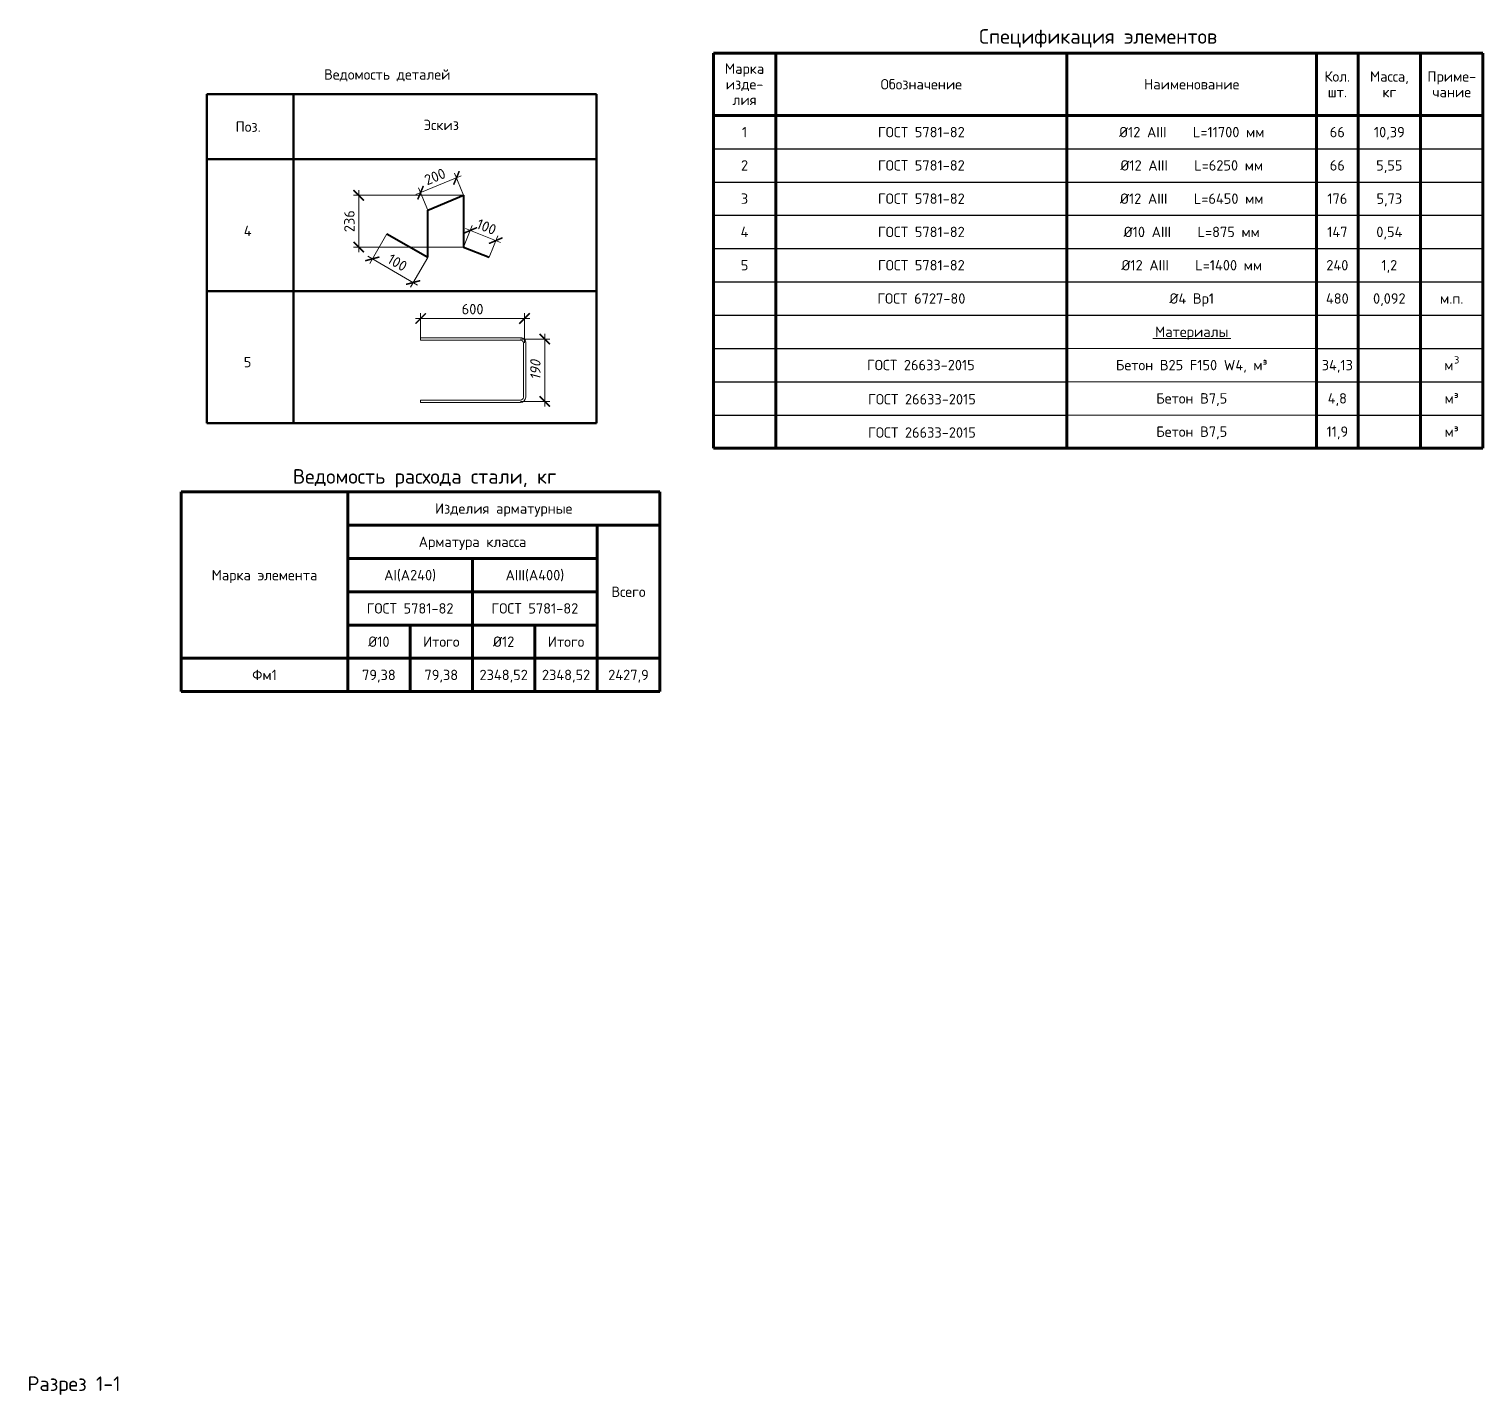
# Model space of a CAD drawing. Header units: millimetres. Extents: x 5081202 to 5184016, y -1127120 to -1055105.
# Drawn here: x 5149066 to 5184016, y -1087934 to -1055105 of the extents above; entities that cross this region are included whole.
import ezdxf
from ezdxf.enums import TextEntityAlignment as Align

# ---------------------------------------------------------------- set-up
doc = ezdxf.new("R2010")
doc.units = ezdxf.units.MM
doc.layers.get('Defpoints').update_dxf_attribs({"color": 3})
for name, color, linetype, lineweight in [('металл', 7, 'Continuous', 40), ('основная', 7, 'Continuous', 50), ('РАЗМЕР', 7, 'Continuous', 18), ('СПДС_РАЗМЕРЫ', 7, 'Continuous', 18), ('СПДС_ТАБЛИЦЫ', 7, 'Continuous', 25), ('текст', 7, 'Continuous', 20), ('тонкая', 7, 'Continuous', 20)]:
    doc.layers.add(name, color=color, linetype=linetype, lineweight=lineweight)
doc.styles.add('ВНИПИТЕКСТ', font='isocpeui.ttf')
doc.styles.add('ГОСТ 2.304', font='isocpeur.ttf')
doc.dimstyles.new('СПДС$0', dxfattribs={"dimscale": 100, "dimtxt": 2.5, "dimasz": 2.5, "dimexe": 1.25, "dimexo": 0.004, "dimgap": 1, "dimtad": 1, "dimdec": 0, "dimtxsty": 'ВНИПИТЕКСТ', "dimblk": 'ARCHTICK', "dimcen": 0, "dimdle": 1.25, "dimclrd": 256, "dimclre": 256, "dimclrt": 256, "dimadec": 0, "dimazin": 2, "dimtfac": 1, "dimtdec": 0, "dimtmove": 1, "dimatfit": 3, "dimldrblk": 'NONE', "dimfxl": 1, "dimlwd": -1, "dimlwe": -1, "dimarcsym": 0})

# ---------------------------------------------------------------- blocks, each defined once
blk = doc.blocks.new('_ArchTick')
at = {"color": 0, "linetype": 'ByBlock', "const_width": 0.15}
blk.add_lwpolyline([(-0.5, -0.5), (0.5, 0.5)], dxfattribs=at)
blk = doc.blocks.new('*D1')
at = {"layer": 'Defpoints', "color": 0, "transparency": 16777216}
for p in [(5157668, -1060022), (5158649, -1060590), (5158298, -1061196)]:
    blk.add_point(p, dxfattribs=at)
at = {"layer": 'СПДС_РАЗМЕРЫ', "transparency": 16777216}
for p, q in [((5157668, -1060023), (5157255, -1060736)), ((5157209, -1060566), (5158406, -1061259)), ((5158649, -1060591), (5158236, -1061304))]:
    blk.add_line(p, q, dxfattribs=at)
at = {"layer": 'СПДС_РАЗМЕРЫ', "transparency": 16777216, "xscale": 250, "yscale": 250, "zscale": 250}
for p, rotation in [((5157317, -1060628), 149.9314171592539), ((5158298, -1061196), 329.931417159254)]:
    blk.add_blockref('_ArchTick', p, dxfattribs=dict(at, rotation=rotation))
at = {"layer": 'СПДС_РАЗМЕРЫ', "transparency": 16777216, "insert": (5157920, -1060717), "char_height": 250, "attachment_point": 5, "rotation": 329.9314, "style": 'ГОСТ 2.304'}
blk.add_mtext('100', dxfattribs=at)
blk = doc.blocks.new('_NONE')
blk = doc.blocks.new('*D2')
at = {"layer": 'Defpoints', "color": 0, "transparency": 16777216}
for p in [(5159512, -1060344), (5160284, -1060190), (5160123, -1060590)]:
    blk.add_point(p, dxfattribs=at)
at = {"layer": 'СПДС_РАЗМЕРЫ', "transparency": 16777216}
for p, q in [((5159512, -1060343), (5159720, -1059828)), ((5159557, -1059897), (5160400, -1060237)), ((5160123, -1060590), (5160331, -1060074))]:
    blk.add_line(p, q, dxfattribs=at)
at = {"layer": 'СПДС_РАЗМЕРЫ', "transparency": 16777216, "xscale": 250, "yscale": 250, "zscale": 250}
for p, rotation in [((5159673, -1059944), 158.0341441481995), ((5160284, -1060190), 338.0341441481995)]:
    blk.add_blockref('_ArchTick', p, dxfattribs=dict(at, rotation=rotation))
at = {"layer": 'СПДС_РАЗМЕРЫ', "transparency": 16777216, "insert": (5160063, -1059858), "char_height": 250, "attachment_point": 5, "rotation": 338.0341, "style": 'ГОСТ 2.304'}
blk.add_mtext('100', dxfattribs=at)
blk = doc.blocks.new('*D3')
at = {"layer": 'Defpoints', "color": 0, "transparency": 16777216}
for p in [(5159340, -1058682), (5159512, -1059100), (5158649, -1059454)]:
    blk.add_point(p, dxfattribs=at)
at = {"layer": 'СПДС_РАЗМЕРЫ', "transparency": 16777216}
for p, q in [((5159511, -1059100), (5159292, -1058566)), ((5158361, -1059083), (5159455, -1058634)), ((5158649, -1059454), (5158430, -1058920))]:
    blk.add_line(p, q, dxfattribs=at)
at = {"layer": 'СПДС_РАЗМЕРЫ', "transparency": 16777216, "xscale": 250, "yscale": 250, "zscale": 250}
for p, rotation in [((5159340, -1058682), 22.31730394516876), ((5158477, -1059036), 202.3173039451688)]:
    blk.add_blockref('_ArchTick', p, dxfattribs=dict(at, rotation=rotation))
at = {"layer": 'СПДС_РАЗМЕРЫ', "transparency": 16777216, "insert": (5158823, -1058651), "char_height": 250, "attachment_point": 5, "rotation": 22.3173, "style": 'ГОСТ 2.304'}
blk.add_mtext('200', dxfattribs=at)
blk = doc.blocks.new('*D4')
at = {"layer": 'Defpoints', "color": 0, "transparency": 16777216}
for p in [(5159512, -1059100), (5156991, -1060344), (5159512, -1060344)]:
    blk.add_point(p, dxfattribs=at)
at = {"layer": 'СПДС_РАЗМЕРЫ', "transparency": 16777216}
for p, q in [((5159511, -1059100), (5156866, -1059100)), ((5156991, -1058975), (5156991, -1060469)), ((5159511, -1060344), (5156866, -1060344))]:
    blk.add_line(p, q, dxfattribs=at)
at = {"layer": 'СПДС_РАЗМЕРЫ', "transparency": 16777216, "xscale": 250, "yscale": 250, "zscale": 250}
for p, rotation in [((5156991, -1059100), 90), ((5156991, -1060344), 270)]:
    blk.add_blockref('_ArchTick', p, dxfattribs=dict(at, rotation=rotation))
at = {"layer": 'СПДС_РАЗМЕРЫ', "transparency": 16777216, "insert": (5156766, -1059722), "char_height": 250, "attachment_point": 5, "rotation": 90, "style": 'ГОСТ 2.304'}
blk.add_mtext('236', dxfattribs=at)
blk = doc.blocks.new('*D5')
at = {"layer": 'Defpoints', "color": 0, "ltscale": 100, "transparency": 16777216}
for p in [(5158479, -1062061), (5158479, -1062555), (5160976, -1062642)]:
    blk.add_point(p, dxfattribs=at)
at = {"layer": 'РАЗМЕР', "ltscale": 100, "transparency": 16777216}
for p, q in [((5161101, -1062061), (5158354, -1062061)), ((5158479, -1062555), (5158479, -1061936)), ((5160976, -1062642), (5160976, -1061936))]:
    blk.add_line(p, q, dxfattribs=at)
at = {"layer": 'РАЗМЕР', "ltscale": 100, "transparency": 16777216, "xscale": 250, "yscale": 250, "zscale": 250, "rotation": 180}
blk.add_blockref('_ArchTick', (5158479, -1062061), dxfattribs=at)
at = {"layer": 'РАЗМЕР', "ltscale": 100, "transparency": 16777216, "xscale": 250, "yscale": 250, "zscale": 250}
blk.add_blockref('_ArchTick', (5160976, -1062061), dxfattribs=at)
at = {"layer": 'РАЗМЕР', "ltscale": 100, "transparency": 16777216, "insert": (5159728, -1061836), "char_height": 250, "attachment_point": 5, "style": 'ГОСТ 2.304', "bg_fill": 3, "box_fill_scale": 1.1, "bg_fill_color": 9, "bg_fill_true_color": 13158600, "bg_fill_transparency": 0}
blk.add_mtext('\\A1;600', dxfattribs=at)
blk = doc.blocks.new('*D6')
at = {"layer": 'Defpoints', "color": 0, "ltscale": 100, "transparency": 16777216}
for p in [(5160879, -1062555), (5160879, -1064054), (5161462, -1064054)]:
    blk.add_point(p, dxfattribs=at)
at = {"layer": 'РАЗМЕР', "ltscale": 100, "transparency": 16777216}
for p, q in [((5161462, -1062430), (5161462, -1064179)), ((5160879, -1062555), (5161587, -1062555)), ((5160879, -1064054), (5161587, -1064054))]:
    blk.add_line(p, q, dxfattribs=at)
at = {"layer": 'РАЗМЕР', "ltscale": 100, "transparency": 16777216, "xscale": 250, "yscale": 250, "zscale": 250}
for p, rotation in [((5161462, -1062555), 90), ((5161462, -1064054), 270)]:
    blk.add_blockref('_ArchTick', p, dxfattribs=dict(at, rotation=rotation))
at = {"layer": 'РАЗМЕР', "ltscale": 100, "transparency": 16777216, "insert": (5161237, -1063304), "char_height": 250, "attachment_point": 5, "rotation": 90, "style": 'ВНИПИТЕКСТ', "bg_fill": 3, "box_fill_scale": 1.1, "bg_fill_color": 9, "bg_fill_true_color": 13158600, "bg_fill_transparency": 0}
blk.add_mtext('190', dxfattribs=at)

msp = doc.modelspace()

# ---------------------------------------------------------------- linework, layer by layer
at = {"layer": 'металл', "ltscale": 20}
for p, q in [((5158649, -1059454.4), (5159511.6, -1059100.3)), ((5159511.6, -1059100.3), (5159511.6, -1060343.6)), ((5158649, -1060590.3), (5158649, -1059454.4)), ((5157668, -1060022.3), (5158649, -1060590.3)), ((5159511.6, -1060343.6), (5160123.2, -1060590.3))]:
    msp.add_line(p, q, dxfattribs=at)
at = {"layer": 'основная', "ltscale": 25}
for p, q in [((5153343.4, -1056670.8), (5162703.4, -1056670.8)), ((5153343.4, -1064577.7), (5153343.4, -1056670.8)), ((5155423.4, -1064577.7), (5155423.4, -1056670.8)), ((5162703.4, -1064577.7), (5162703.4, -1056670.8)), ((5153343.4, -1058230.8), (5162703.4, -1058230.8)), ((5153343.4, -1061404.6), (5162703.4, -1061404.6)), ((5153343.4, -1064577.7), (5162703.4, -1064577.7))]:
    msp.add_line(p, q, dxfattribs=at)
at = {"layer": 'СПДС_ТАБЛИЦЫ', "linetype": 'Continuous', "lineweight": 70, "ltscale": 100}
for p, q in [((5152725.4, -1066228.7), (5152725.4, -1071028.7)), ((5152725.4, -1066228.7), (5164225.4, -1066228.7)), ((5152725.4, -1066228.7), (5152725.4, -1071028.7)), ((5152725.4, -1066228.7), (5164225.4, -1066228.7)), ((5156725.4, -1066228.7), (5156725.4, -1071028.7)), ((5156725.4, -1066228.7), (5156725.4, -1071028.7)), ((5164225.4, -1066228.7), (5164225.4, -1071028.7)), ((5164225.4, -1066228.7), (5164225.4, -1071028.7)), ((5156725.4, -1067028.7), (5164225.4, -1067028.7)), ((5156725.4, -1067028.7), (5164225.4, -1067028.7)), ((5162725.4, -1067028.7), (5162725.4, -1071028.7)), ((5162725.4, -1067028.7), (5162725.4, -1071028.7)), ((5156725.4, -1067828.7), (5162725.4, -1067828.7)), ((5156725.4, -1067828.7), (5162725.4, -1067828.7)), ((5159725.4, -1067828.7), (5159725.4, -1071028.7)), ((5159725.4, -1067828.7), (5159725.4, -1071028.7)), ((5156725.4, -1068628.7), (5162725.4, -1068628.7)), ((5156725.4, -1068628.7), (5162725.4, -1068628.7)), ((5156725.4, -1069428.7), (5162725.4, -1069428.7)), ((5156725.4, -1069428.7), (5162725.4, -1069428.7)), ((5158225.4, -1069428.7), (5158225.4, -1071028.7)), ((5158225.4, -1069428.7), (5158225.4, -1071028.7)), ((5161225.4, -1069428.7), (5161225.4, -1071028.7)), ((5161225.4, -1069428.7), (5161225.4, -1071028.7)), ((5152725.4, -1070228.7), (5164225.4, -1070228.7)), ((5152725.4, -1070228.7), (5164225.4, -1070228.7)), ((5152725.4, -1071028.7), (5164225.4, -1071028.7)), ((5152725.4, -1071028.7), (5164225.4, -1071028.7))]:
    msp.add_line(p, q, dxfattribs=at)
at = {"layer": 'текст', "linetype": 'Continuous', "lineweight": 70, "ltscale": 0.166667}
for p, q in [((5165515.6, -1055680.7), (5165515.6, -1057180.7)), ((5165515.6, -1055680.7), (5184015.6, -1055680.7)), ((5167015.6, -1055680.7), (5167015.6, -1057180.7)), ((5174015.6, -1055680.7), (5174015.6, -1057180.7)), ((5180015.6, -1055680.7), (5180015.6, -1057180.7)), ((5181015.6, -1055680.7), (5181015.6, -1057180.7)), ((5182515.6, -1055680.7), (5182515.6, -1057180.7)), ((5184015.6, -1055680.7), (5184015.6, -1057180.7)), ((5165515.6, -1057180.7), (5165515.6, -1065180.7)), ((5165515.6, -1057180.7), (5184015.6, -1057180.7)), ((5167015.6, -1057180.7), (5167015.6, -1065180.7)), ((5174015.6, -1057180.7), (5174015.6, -1062780.7)), ((5180015.6, -1057180.7), (5180015.6, -1062780.7)), ((5181015.6, -1057180.7), (5181015.6, -1065180.7)), ((5182515.6, -1057180.7), (5182515.6, -1065180.7)), ((5184015.6, -1057180.7), (5184015.6, -1065180.7)), ((5174015.6, -1061980.7), (5174015.6, -1065180.7)), ((5180015.6, -1061980.7), (5180015.6, -1065180.7)), ((5165515.6, -1065180.7), (5174015.6, -1065180.7)), ((5174015.6, -1065180.7), (5180015.6, -1065180.7)), ((5180015.6, -1065180.7), (5184015.6, -1065180.7))]:
    msp.add_line(p, q, dxfattribs=at)
at = {"layer": 'текст', "linetype": 'Continuous', "lineweight": 25, "ltscale": 0.166667}
for p, q in [((5165515.6, -1057980.7), (5184015.6, -1057980.7)), ((5165515.6, -1058780.7), (5184015.6, -1058780.7)), ((5165515.6, -1059580.7), (5184015.6, -1059580.7)), ((5165515.6, -1060380.7), (5184015.6, -1060380.7)), ((5165515.6, -1061180.7), (5184015.6, -1061180.7)), ((5165515.6, -1061980.7), (5184015.6, -1061980.7)), ((5165515.6, -1061980.7), (5174015.6, -1061980.7)), ((5180015.6, -1061980.7), (5184015.6, -1061980.7)), ((5165515.6, -1062780.7), (5174015.6, -1062780.7)), ((5180015.6, -1062780.7), (5184015.6, -1062780.7)), ((5165515.6, -1063580.7), (5174015.6, -1063580.7)), ((5180015.6, -1063580.7), (5184015.6, -1063580.7)), ((5165515.6, -1064380.7), (5174015.6, -1064380.7)), ((5180015.6, -1064380.7), (5184015.6, -1064380.7))]:
    msp.add_line(p, q, dxfattribs=at)
at = {"layer": 'текст', "linetype": 'Continuous', "ltscale": 0.166667}
for p, q in [((5174015.6, -1061980.7), (5180015.6, -1061980.7)), ((5174015.6, -1062780.7), (5180015.6, -1062780.7)), ((5176077.6, -1062543.2), (5177953.6, -1062543.2)), ((5174015.6, -1063580.7), (5180015.6, -1063580.7)), ((5174015.6, -1064380.7), (5180015.6, -1064380.7))]:
    msp.add_line(p, q, dxfattribs=at)
at = {"layer": 'тонкая', "ltscale": 100}
msp.add_lwpolyline([(5158478.7, -1062525.4), (5158478.7, -1062585.4), (5160878.7, -1062585.4, -0.3867618), (5160950.2, -1062642.5), (5160948.7, -1063953.4, -0.3779744), (5160878.7, -1064023.4), (5158478.7, -1064023.4), (5158478.7, -1064083.4), (5160878.7, -1064083.4, 0.3494577), (5161008.7, -1063953.4), (5161008.7, -1062655.4, 0.4350934), (5160887.3, -1062525.1), (5158478.7, -1062525.1), (5158478.7, -1062585.4), (5160878.7, -1062585.4)], format="xyb", dxfattribs=at)

# ---------------------------------------------------------------- texts
at = {"layer": 'текст', "linetype": 'Continuous', "ltscale": 0.166667, "style": 'ГОСТ 2.304'}
for s, height, p in [('Спецификация элементов', 350, (5174765.6, -1055280.7)), ('Марка', 250, (5166265.6, -1056055.7)), ('Кол.', 250, (5180515.6, -1056243.2)), ('Масса,', 250, (5181765.6, -1056243.2)), ('Приме-', 250, (5183265.6, -1056243.2)), ('изде-', 250, (5166265.6, -1056430.7)), ('Обозначение', 250, (5170515.6, -1056430.7)), ('Наименование', 250, (5177015.6, -1056430.7)), ('лия', 250, (5166265.6, -1056805.7)), ('шт.', 250, (5180515.6, -1056618.2)), ('кг', 250, (5181765.6, -1056618.2)), ('чание', 250, (5183265.6, -1056618.2)), ('1', 250, (5166265.6, -1057580.7)), ('ГОСТ 5781-82', 250, (5170515.6, -1057580.7)), ('%%C12 АIII    L=11700 мм', 250, (5177015.6, -1057580.7)), ('66', 250, (5180515.6, -1057580.7)), ('10,39', 250, (5181765.6, -1057580.7)), ('2', 250, (5166265.6, -1058380.7)), ('ГОСТ 5781-82', 250, (5170515.6, -1058380.7)), ('%%C12 АIII    L=6250 мм', 250, (5177015.6, -1058380.7)), ('66', 250, (5180515.6, -1058380.7)), ('5,55', 250, (5181765.6, -1058380.7)), ('3', 250, (5166265.6, -1059180.7)), ('ГОСТ 5781-82', 250, (5170515.6, -1059180.7)), ('%%C12 АIII    L=6450 мм', 250, (5177015.6, -1059180.7)), ('176', 250, (5180515.6, -1059180.7)), ('5,73', 250, (5181765.6, -1059180.7)), ('4', 250, (5166265.6, -1059980.7)), ('ГОСТ 5781-82', 250, (5170515.6, -1059980.7)), ('%%C10 АIII    L=875 мм', 250, (5177015.6, -1059980.7)), ('147', 250, (5180515.6, -1059980.7)), ('0,54', 250, (5181765.6, -1059980.7)), ('5', 250, (5166265.6, -1060780.7)), ('ГОСТ 5781-82', 250, (5170515.6, -1060780.7)), ('%%C12 АIII    L=1400 мм', 250, (5177015.6, -1060780.7)), ('240', 250, (5180515.6, -1060780.7)), ('1,2', 250, (5181765.6, -1060780.7)), ('ГОСТ 6727-80', 250, (5170515.6, -1061580.7)), ('%%C4 Вр1', 250, (5177015.6, -1061580.7)), ('480', 250, (5180515.6, -1061580.7)), ('0,092', 250, (5181765.6, -1061580.7)), ('м.п.', 250, (5183265.6, -1061580.7)), ('Материалы', 250, (5177015.6, -1062380.7)), ('ГОСТ 26633-2015', 250, (5170504.6, -1063179.5)), ('Бетон В25 F150 W4, м³', 250, (5177015.6, -1063180.7)), ('34,13', 250, (5180515.6, -1063180.7)), ('м', 250, (5183197.7, -1063180.7)), ('3', 175, (5183385.6, -1063055.7)), ('Бетон В7,5', 250, (5177015.6, -1063980.7)), ('4,8', 250, (5180515.6, -1063980.7)), ('м³', 250, (5183265.6, -1063980.7)), ('ГОСТ 26633-2015', 250, (5170530.3, -1064001.6)), ('ГОСТ 26633-2015', 250, (5170530.3, -1064801.6)), ('Бетон В7,5', 250, (5177015.6, -1064780.7)), ('11,9', 250, (5180515.6, -1064780.7)), ('м³', 250, (5183265.6, -1064780.7))]:
    msp.add_text(s, height=height, dxfattribs=at).set_placement(p, align=Align.MIDDLE_CENTER)
at = {"layer": 'текст', "ltscale": 25, "style": 'ГОСТ 2.304'}
for s, p in [('Ведомость деталей', (5156157.7, -1056320.2)), ('Поз.', (5154030.5, -1057575.6)), ('Эскиз', (5158550.8, -1057534)), ('4', (5154227.8, -1060079)), ('5', (5154227.8, -1063233.7))]:
    msp.add_text(s, height=250, dxfattribs=at).set_placement(p)
at = {"layer": 'текст', "ltscale": 100, "style": 'ГОСТ 2.304'}
for s, height, p in [('Ведомость расхода стали, кг', 350, (5158576.2, -1065856.2)), ('Ведомость расхода стали, кг', 350, (5158576.2, -1065856.2)), ('Изделия арматурные', 250, (5160475.4, -1066628.7)), ('Изделия арматурные', 250, (5160475.4, -1066628.7)), ('Арматура класса', 250, (5159725.4, -1067428.7)), ('Арматура класса', 250, (5159725.4, -1067428.7)), ('Марка элемента', 250, (5154725.4, -1068228.7)), ('Марка элемента', 250, (5154725.4, -1068228.7)), ('АI(A240)', 250, (5158225.4, -1068228.7)), ('АI(A240)', 250, (5158225.4, -1068228.7)), ('AIII(A400)', 250, (5161225.4, -1068228.7)), ('AIII(A400)', 250, (5161225.4, -1068228.7)), ('Всего', 250, (5163475.4, -1068628.7)), ('Всего', 250, (5163475.4, -1068628.7)), ('ГОСТ 5781-82', 250, (5158225.4, -1069028.7)), ('ГОСТ 5781-82', 250, (5158225.4, -1069028.7)), ('ГОСТ 5781-82', 250, (5161225.4, -1069028.7)), ('ГОСТ 5781-82', 250, (5161225.4, -1069028.7)), ('%%C10', 250, (5157475.4, -1069828.7)), ('%%C10', 250, (5157475.4, -1069828.7)), ('Итого', 250, (5158975.4, -1069828.7)), ('%%C12', 250, (5160475.4, -1069828.7)), ('%%C12', 250, (5160475.4, -1069828.7)), ('Итого', 250, (5161975.4, -1069828.7)), ('Итого', 250, (5161975.4, -1069828.7)), ('Фм1', 250, (5154725.4, -1070628.7)), ('Фм1', 250, (5154725.4, -1070628.7)), ('79,38', 250, (5157475.4, -1070628.7)), ('79,38', 250, (5158975.4, -1070628.7)), ('2348,52', 250, (5160475.4, -1070628.7)), ('2348,52', 250, (5161975.4, -1070628.7)), ('2427,9', 250, (5163475.4, -1070628.7))]:
    msp.add_text(s, height=height, dxfattribs=at).set_placement(p, align=Align.MIDDLE_CENTER)
at = {"layer": 'текст', "ltscale": 0.166667, "style": 'ГОСТ 2.304'}
msp.add_text('Разрез 1-1', height=350, dxfattribs=at).set_placement((5150144.8, -1087663.6), align=Align.MIDDLE_CENTER)

# ---------------------------------------------------------------- dimensions: what is measured, and where the dimension line sits
at = {"layer": 'СПДС_РАЗМЕРЫ'}
for base, p1, p2, angle, text, picture, middle in [((5159339.7, -1058681.7), (5158649, -1059454.4), (5159511.6, -1059100.3), 22.3173, '200', '*D3', (5158823, -1058650.6)), ((5156990.9, -1060343.6), (5159511.6, -1059100.3), (5159511.6, -1060343.6), 90, '236', '*D4', (5156765.9, -1059721.9)), ((5160284.5, -1060190.4), (5159511.6, -1060343.6), (5160123.2, -1060590.3), 338.03414, '100', '*D2', (5160062.8, -1059858.4)), ((5158298.2, -1061196.1), (5157668, -1060022.3), (5158649, -1060590.3), 329.93142, '100', '*D1', (5157920.5, -1060717.4))]:
    dim = msp.add_linear_dim(base=base, p1=p1, p2=p2, angle=angle, text=text, dimstyle='СПДС$0', override={"dimtxsty": 'ГОСТ 2.304'}, dxfattribs=at)
    dim.commit()
    dim.dimension.update_dxf_attribs({"geometry": picture, "text_midpoint": middle})

# ---------------------------------------------------------------- next in the draw order: dimensions: what is measured, and where the dimension line sits
at = {"layer": 'РАЗМЕР', "ltscale": 100}
dim = msp.add_linear_dim(base=(5158478.7, -1062060.8), p1=(5160976.4, -1062642.5), p2=(5158478.7, -1062555.3), text='600', dimstyle='СПДС$0', override={"dimscale": 100, "dimlfac": 0.2, "dimtxsty": 'ГОСТ 2.304', "dimtfill": 1, "dimtolj": 1}, dxfattribs=at)
dim.commit()
dim.dimension.update_dxf_attribs({"geometry": '*D5', "text_midpoint": (5159727.6, -1061835.8)})

# ---------------------------------------------------------------- next in the draw order: dimensions: what is measured, and where the dimension line sits
dim = msp.add_linear_dim(base=(5161462.3, -1064054.1), p1=(5160878.7, -1062554.7), p2=(5160878.7, -1064054.1), angle=90, text='190', dimstyle='СПДС$0', override={"dimscale": 100, "dimlfac": 0.2, "dimtfill": 1}, dxfattribs=at)
dim.commit()
dim.dimension.update_dxf_attribs({"geometry": '*D6', "text_midpoint": (5161237.3, -1063304.4)})

doc.saveas('drawing.dxf')
